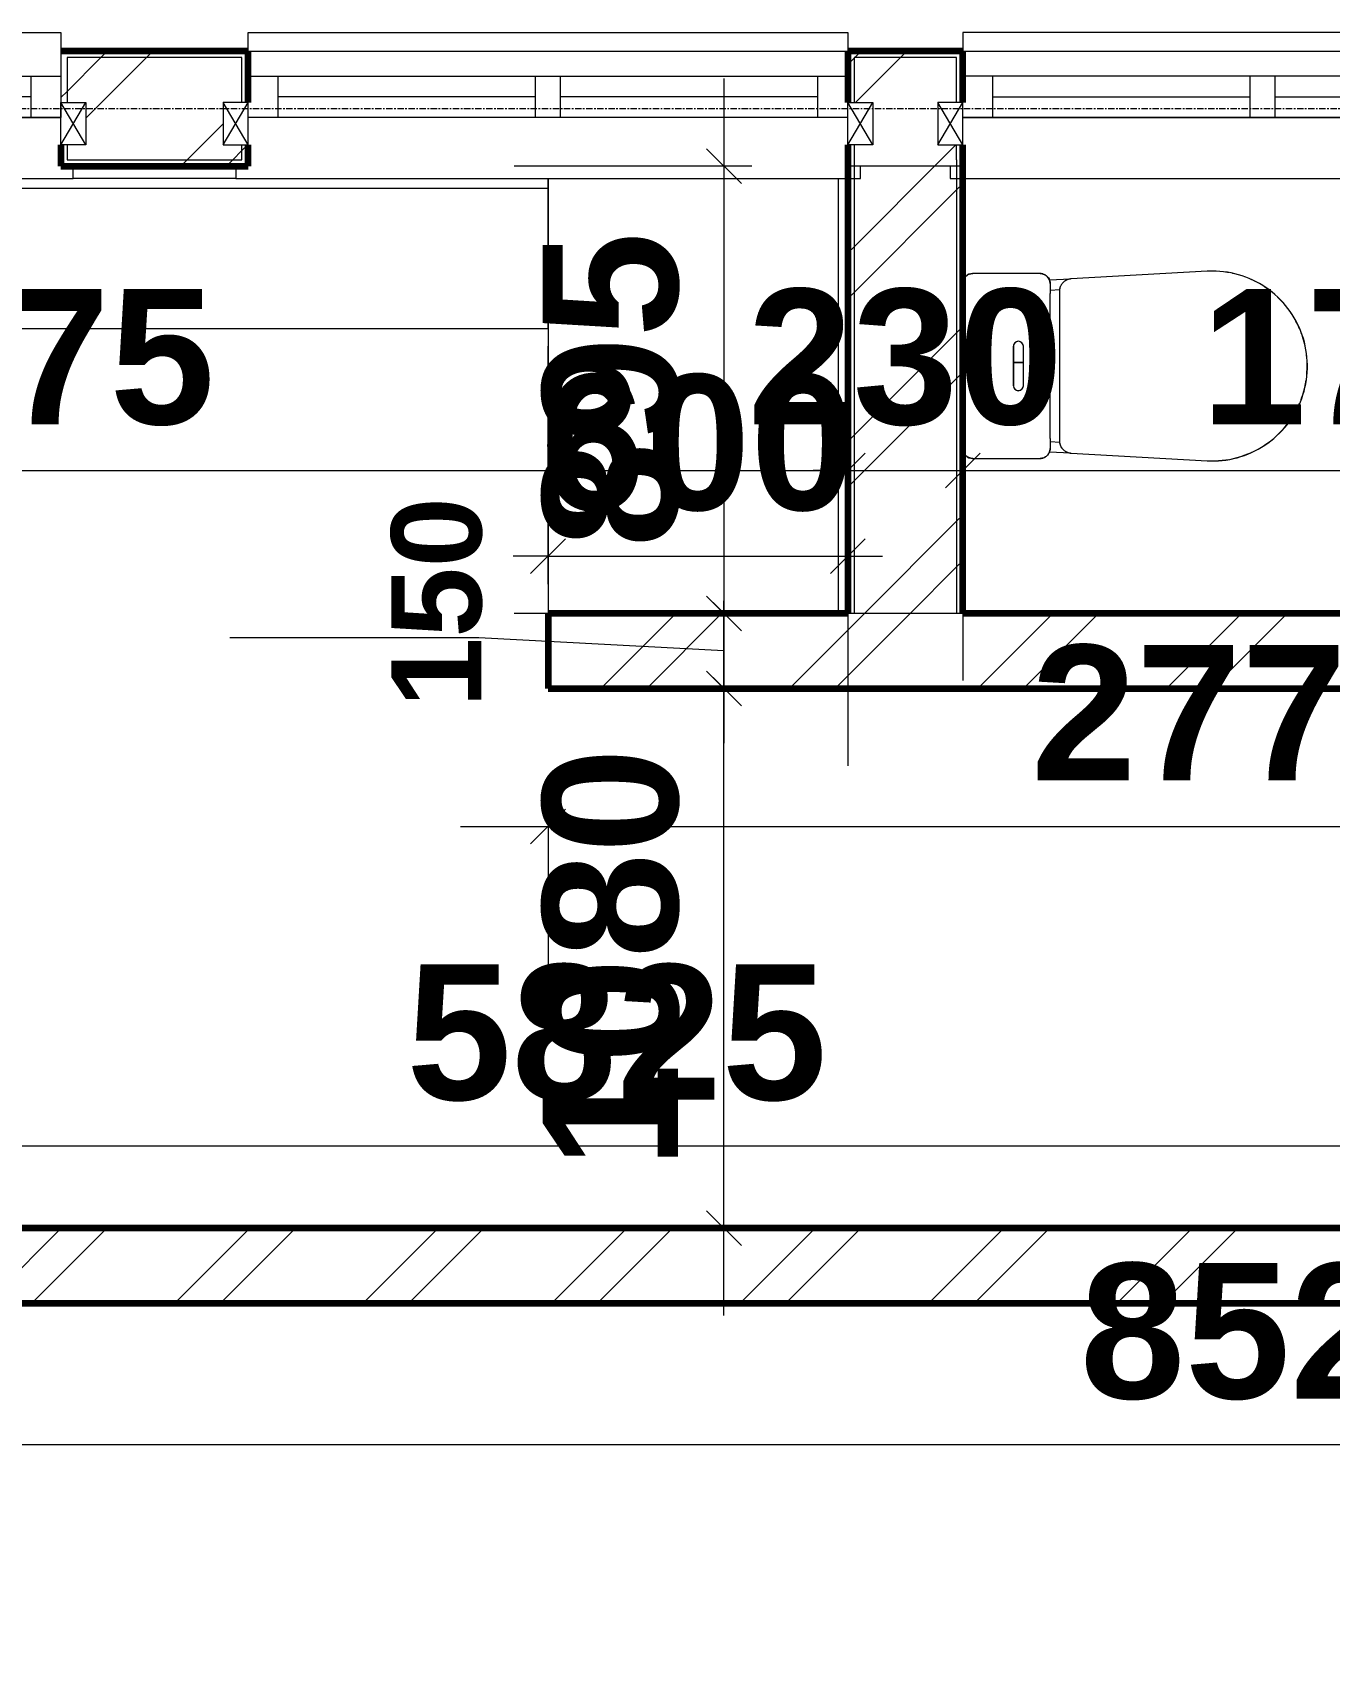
# Model space of a CAD drawing. Header units: inches. Extents: x 22 to 382261, y 22 to 371281.
# Drawn here: x 247610 to 250206, y 56541 to 59787 of the extents above; entities that cross this region are included whole.
import ezdxf

# ---------------------------------------------------------------- set-up
doc = ezdxf.new("R2010")
doc.units = ezdxf.units.IN
doc.header["$MEASUREMENT"] = 0
doc.linetypes.add('Grid Line 1_2_', pattern=[22.225, 12.7, -3.175, 3.175, -3.175])
for name, color, linetype, lineweight in [('A-ANNO-DIMS', 211, 'Continuous', 9), ('A-FLOR', 192, 'Continuous', 9), ('A-GLAZ', 151, 'Continuous', 9), ('A-GLAZ-SILL', 1, 'Continuous', 9), ('A-WALL', 113, 'Continuous', 9), ('A-WALL-PATT', 111, 'Continuous', 9), ('I-WALL', 2, 'Continuous', 9), ('P-SANR-FIXT', 6, 'Continuous', 9), ('Q-CASE', 31, 'Continuous', 9), ('S-GRID', 1, 'Continuous', 9)]:
    doc.layers.add(name, color=color, linetype=linetype, lineweight=lineweight)
doc.styles.add('Arial_B_1', font='arialbd.ttf', dxfattribs={"height": 180.555556})
doc.styles.add('Arial_B_2', font='arialbd.ttf', dxfattribs={"height": 270.833333})
doc.dimstyles.new('2_2', dxfattribs={"dimscale": 304.8, "dimtxt": 267.818092, "dimasz": 0.227865, "dimexe": 1.377953, "dimexo": 0.0625, "dimgap": 0.287073, "dimtad": 1, "dimdec": 0, "dimzin": 0, "dimdsep": 46, "dimtxsty": 'Arial_B_2', "dimblk1": 'OBLIQUE', "dimblk2": 'OBLIQUE', "dimsah": 1, "dimcen": 0.09, "dimdle": 0.574147, "dimazin": 0, "dimtfac": 1, "dimtdec": 4, "dimtix": 1, "dimtmove": 0, "dimatfit": 3, "dimfxl": 0.574147, "dimfxlon": 1, "dimtvp": 1, "dimtolj": 1, "dimtzin": 0, "dimlwd": 18, "dimlwe": 18, "dimarcsym": 2})
doc.dimstyles.new('2_2_1', dxfattribs={"dimscale": 304.8, "dimtxt": 168.342801, "dimasz": 0.143229, "dimexe": 0.866142, "dimexo": 0.0625, "dimgap": 0.180446, "dimtad": 1, "dimdec": 0, "dimzin": 0, "dimdsep": 46, "dimtxsty": 'Arial_B_1', "dimblk1": 'OBLIQUE', "dimblk2": 'OBLIQUE', "dimsah": 1, "dimcen": 0.09, "dimdle": 0.360892, "dimazin": 0, "dimtfac": 1, "dimtdec": 4, "dimtix": 1, "dimtmove": 1, "dimatfit": 3, "dimfxl": 0.360892, "dimfxlon": 1, "dimtvp": 1, "dimtolj": 1, "dimtzin": 0, "dimlwd": 18, "dimlwe": 18, "dimarcsym": 2})
pattern_1 = [(45, (242310.7, 47511.47), (-188.5854, 188.5854), []), (45, (242310.7, 47797.22), (-188.5854, 188.5854), [])]

# ---------------------------------------------------------------- blocks, each defined once
blk = doc.blocks.new('Windows_Sgl_Plain - 750 by 600-438113-01- TOILET BLOWUP')
at = {"layer": 'A-GLAZ'}
for p, q in [((-400, 131.5), (-400, 106.5)), ((400, 131.5), (-400, 131.5)), ((400, 106.5), (400, 131.5)), ((-375, 106.5), (-400, 106.5)), ((-400, 106.5), (-375, 106.5)), ((-375, 106.5), (-375, 64)), ((400, 106.5), (375, 106.5)), ((375, 64), (375, 106.5)), ((375, 106.5), (400, 106.5)), ((-425, 64), (-375, -21)), ((-375, 64), (-425, -21)), ((-425, -21), (-425, 64)), ((-425, 64), (-375, 64)), ((-375, 64), (-375, -21)), ((425, 64), (375, -21)), ((375, 64), (425, -21)), ((425, 64), (375, 64)), ((375, 64), (375, -21)), ((425, -21), (425, 64)), ((-375, 9.5), (375, 9.5)), ((-375, -161), (-375, 9.5)), ((375, 9.5), (-375, 9.5)), ((-315, -73.5), (-315, 9.5)), ((315, 9.5), (315, -73.5)), ((375, 9.5), (375, -161)), ((-375, -21), (-425, -21)), ((-375, -73.5), (-375, -25.5)), ((-315, -32), (315, -32)), ((375, -21), (425, -21)), ((375, -25.5), (375, -73.5)), ((375, -73.5), (-375, -73.5)), ((375, -161), (-375, -161))]:
    blk.add_line(p, q, dxfattribs=at)
at = {"layer": 'A-GLAZ-SILL'}
for p, q in [((-375, -161), (-375, -124.7)), ((375, -124.7), (375, -161)), ((375, -161), (-375, -161))]:
    blk.add_line(p, q, dxfattribs=at)
blk = doc.blocks.new('Dbl Plain - 1200 by 600-438114-01- TOILET BLOWUP')
at = {"layer": 'A-GLAZ'}
for p, q in [((-910, 131.5), (-910, 106.5)), ((-885, 131.5), (-910, 131.5)), ((340, 131.5), (-885, 131.5)), ((340, 106.5), (340, 131.5)), ((-910, 106.5), (-885, 106.5)), ((-885, 106.5), (-885, 64)), ((340, 106.5), (315, 106.5)), ((315, 64), (315, 106.5)), ((315, 106.5), (340, 106.5)), ((-935, 64), (-885, 64)), ((-935, -21), (-935, 64)), ((-885, 64), (-935, -21)), ((-935, 64), (-885, -21)), ((-885, 64), (-885, -21)), ((315, 64), (315, -21)), ((365, 64), (315, 64)), ((315, 64), (365, -21)), ((365, 64), (315, -21)), ((365, -21), (365, 64)), ((-885, 9.5), (315, 9.5)), ((-885, 9.5), (315, 9.5)), ((-825, 9.5), (-825, -73.5)), ((-310, 9.5), (-310, -73.5)), ((-260, 9.5), (-260, -73.5)), ((255, 9.5), (255, -73.5)), ((-885, -21), (-935, -21)), ((-885, -73.5), (-885, -21)), ((-825, -32), (-310, -32)), ((-260, -32), (255, -32)), ((315, -21), (315, -73.5)), ((315, -21), (365, -21)), ((315, -73.5), (-885, -73.5))]:
    blk.add_line(p, q, dxfattribs=at)
at = {"layer": 'A-GLAZ-SILL'}
for p, q in [((-885, -161), (-885, -124.7)), ((315, -124.7), (315, -161)), ((315, -161), (-885, -161))]:
    blk.add_line(p, q, dxfattribs=at)
blk = doc.blocks.new('Dbl Plain - 1200 by 600-438118-01- TOILET BLOWUP')
at = {"layer": 'A-GLAZ'}
for p, q in [((-885, 73.5), (-885, 21)), ((315, 73.5), (-885, 73.5)), ((-825, -9.5), (-825, 73.5)), ((-310, -9.5), (-310, 73.5)), ((-260, -9.5), (-260, 73.5)), ((255, -9.5), (255, 73.5)), ((315, 21), (315, 73.5)), ((-885, 21), (-935, 21)), ((-935, 21), (-935, -64)), ((-885, -64), (-935, 21)), ((-935, -64), (-885, 21)), ((-885, -64), (-885, 21)), ((-825, 32), (-310, 32)), ((-260, 32), (255, 32)), ((315, 21), (365, 21)), ((315, -64), (315, 21)), ((315, -64), (365, 21)), ((365, -64), (315, 21)), ((365, 21), (365, -64)), ((315, -9.5), (-885, -9.5)), ((-885, -9.5), (315, -9.5)), ((-935, -64), (-885, -64)), ((-885, -64), (-885, -106.5)), ((315, -106.5), (315, -64)), ((365, -64), (315, -64)), ((-885, -106.5), (-910, -106.5)), ((-910, -106.5), (-910, -131.5)), ((315, -106.5), (340, -106.5)), ((340, -106.5), (315, -106.5)), ((340, -131.5), (340, -106.5)), ((-910, -131.5), (-885, -131.5)), ((-885, -131.5), (340, -131.5))]:
    blk.add_line(p, q, dxfattribs=at)
at = {"layer": 'A-GLAZ-SILL'}
for p, q in [((315, 161), (-885, 161)), ((-885, 161), (-885, 124.7)), ((315, 124.7), (315, 161))]:
    blk.add_line(p, q, dxfattribs=at)
blk = doc.blocks.new('Water_Closet_Toilet_19179_0001 - 540 x 360mm-368831-01- TOILET BLOWUP')
at = {"layer": 'P-SANR-FIXT'}
for p, q in [((-185, 134.9), (-185, 0.1)), ((-167.4, 154.8), (-168.2, 154.7)), ((-166.6, 154.9), (-167.4, 154.8)), ((0, 154.9), (-145, 154.9)), ((145, 154.9), (0, 154.9)), ((185, 134.9), (185, 135.7)), ((185, 0.1), (185, 134.9)), ((-39.7, 53.6), (39.7, 53.6)), ((6.9, 53.6), (-39.7, 53.6)), ((-39.7, 33.6), (39.7, 33.6)), ((-39.7, 33.6), (6.9, 33.6)), ((6.9, 33.6), (6.9, 53.6)), ((39.7, 53.6), (6.9, 53.6)), ((6.9, 53.6), (6.9, 33.6)), ((6.9, 33.6), (6.9, 53.6)), ((6.9, 33.6), (39.7, 33.6)), ((-185, 0.1), (-185, -0.7)), ((-171.5, -18.7), (-173.9, -60.8)), ((-152.9, -39), (-151.8, -19.9)), ((-145, -19.9), (145, -19.9)), ((151.8, -19.9), (152.9, -39)), ((173.9, -60.8), (171.5, -18.7)), ((-174.3, -62), (-189.7, -333.9)), ((149.3, -38.4), (-149.3, -38.4)), ((189.7, -333.9), (174.3, -62))]:
    blk.add_line(p, q, dxfattribs=at)
at = {"layer": 'P-SANR-FIXT', "flags": 128}
for points in [[(-185, 135.9), (-185, 135.1), (-185, 134.9)], [(-171.3, 153.9), (-172.1, 153.7), (-172.8, 153.4)], [(-165, 154.9), (-158.7, 154.9), (-151.9, 154.9), (-145, 154.9)], [(145, 154.9), (151.9, 154.9), (158.7, 154.9), (165, 154.9)], [(185, -0.9), (185, -0.1), (185, 0.1)], [(-145, -19.9), (-151.9, -19.9), (-158.7, -19.9), (-165, -19.9)], [(165, -19.9), (158.7, -19.9), (151.9, -19.9), (145, -19.9)], [(166.6, -19.9), (167.4, -19.8), (168.2, -19.7)], [(171.3, -18.9), (172.1, -18.6), (172.8, -18.3)], [(-149.3, -38.4), (-150.3, -38.4), (-151.3, -38.5), (-152.3, -38.6), (-153.3, -38.7), (-154.3, -38.9), (-155.2, -39.1), (-156.2, -39.4), (-157.2, -39.7), (-158.1, -40), (-159, -40.4), (-159.9, -40.8), (-160.8, -41.2), (-161.7, -41.7), (-162.6, -42.2), (-163.4, -42.8), (-164.2, -43.4), (-165, -44), (-165.8, -44.6), (-166.5, -45.3), (-167.2, -46), (-167.9, -46.7), (-168.6, -47.5), (-169.2, -48.3), (-169.8, -49.1), (-170.3, -49.9), (-170.9, -50.8), (-171.3, -51.6), (-171.8, -52.5), (-172.2, -53.4), (-172.6, -54.4), (-172.9, -55.3), (-173.2, -56.3), (-173.5, -57.2), (-173.7, -58.2), (-173.9, -59.2), (-174.1, -60.2), (-174.2, -61.2), (-174.3, -62)], [(-170.9, -50.8), (-171.3, -51.6), (-171.8, -52.5), (-172.2, -53.4), (-172.6, -54.4), (-172.9, -55.3), (-173.2, -56.3), (-173.5, -57.2), (-173.7, -58.2), (-173.9, -59.2), (-174.1, -60.2), (-174.2, -61.2), (-174.3, -62)], [(-167.2, -46), (-167.9, -46.7), (-168.6, -47.5), (-169.2, -48.3), (-169.8, -49.1)], [(-162.6, -42.2), (-163.4, -42.8), (-164.2, -43.4), (-165, -44)], [(-149.3, -38.4), (-150.3, -38.4), (-151.3, -38.5), (-152.3, -38.6), (-153.3, -38.7), (-154.3, -38.9), (-155.2, -39.1), (-156.2, -39.4), (-157.2, -39.7), (-158.1, -40), (-159, -40.4), (-159.9, -40.8), (-160.8, -41.2), (-161.7, -41.7)], [(174.3, -62), (174.2, -61), (174.1, -60), (173.9, -59), (173.7, -58), (173.5, -57.1), (173.2, -56.1), (172.9, -55.2), (172.5, -54.2), (172.2, -53.3), (171.7, -52.4), (171.3, -51.5), (170.8, -50.6), (170.3, -49.8), (169.7, -49), (169.1, -48.2), (168.5, -47.4), (167.8, -46.6), (167.1, -45.9), (166.4, -45.2), (165.7, -44.5), (164.9, -43.9), (164.1, -43.3), (163.3, -42.7), (162.4, -42.2), (161.6, -41.7), (160.7, -41.2), (159.8, -40.7), (158.9, -40.3), (158, -40), (157, -39.6), (156.1, -39.4), (155.1, -39.1), (154.1, -38.9), (153.1, -38.7), (152.1, -38.6), (151.1, -38.5), (150.1, -38.4), (149.3, -38.4)], [(160.7, -41.2), (159.8, -40.7), (158.9, -40.3), (158, -40), (157, -39.6), (156.1, -39.4), (155.1, -39.1), (154.1, -38.9), (153.1, -38.7), (152.1, -38.6), (151.1, -38.5), (150.1, -38.4), (149.3, -38.4)], [(165.7, -44.5), (164.9, -43.9), (164.1, -43.3), (163.3, -42.7), (162.4, -42.2)], [(169.7, -49), (169.1, -48.2), (168.5, -47.4), (167.8, -46.6)], [(174.3, -62), (174.2, -61), (174.1, -60), (173.9, -59), (173.7, -58), (173.5, -57.1), (173.2, -56.1), (172.9, -55.2), (172.5, -54.2), (172.2, -53.3), (171.7, -52.4), (171.3, -51.5)], [(-189.7, -333.9), (-190, -341.5), (-189.9, -349.1), (-189.6, -356.7), (-189, -364.3), (-188.1, -371.8), (-186.8, -379.3), (-185.3, -386.7), (-183.5, -394.1), (-181.3, -401.4), (-178.9, -408.6), (-176.2, -415.7), (-173.2, -422.7), (-170, -429.6), (-166.4, -436.3), (-162.6, -442.9), (-158.6, -449.3), (-154.3, -455.6), (-149.7, -461.7), (-144.9, -467.5), (-139.9, -473.2), (-134.6, -478.7), (-129.2, -484), (-123.5, -489.1), (-117.6, -493.9), (-111.6, -498.5), (-105.3, -502.8), (-98.9, -506.9), (-92.3, -510.7), (-85.6, -514.3), (-78.8, -517.6), (-71.8, -520.6), (-64.7, -523.3), (-57.5, -525.8), (-50.2, -527.9), (-42.9, -529.8), (-35.4, -531.3), (-27.9, -532.6), (-20.4, -533.6), (-12.8, -534.2), (-5.2, -534.6), (2.4, -534.7), (10, -534.4), (17.5, -533.9), (25.1, -533), (32.6, -531.9), (40.1, -530.4), (47.5, -528.6), (54.8, -526.6), (62, -524.3), (69.1, -521.6), (76.2, -518.7), (83.1, -515.5), (89.8, -512.1), (96.5, -508.4), (102.9, -504.4), (109.2, -500.1), (115.4, -495.6), (121.3, -490.9), (127.1, -485.9), (132.6, -480.7), (137.9, -475.3), (143.1, -469.7), (147.9, -463.9), (152.6, -457.9), (157, -451.7), (161.1, -445.3), (165, -438.8), (168.7, -432.1), (172, -425.3), (175.1, -418.4), (177.9, -411.3), (180.5, -404.1), (182.7, -396.9), (184.6, -389.5), (186.3, -382.1), (187.6, -374.6), (188.7, -367.1), (189.4, -359.5), (189.9, -351.9), (190, -344.3), (189.8, -336.8), (189.7, -333.9)], [(-189.7, -333.9), (-190, -341.5), (-189.9, -349.1), (-189.6, -356.7), (-189, -364.3), (-188.1, -371.8), (-186.8, -379.3), (-185.3, -386.7), (-183.5, -394.1), (-181.3, -401.4), (-178.9, -408.6), (-176.2, -415.7), (-173.2, -422.7), (-170, -429.6), (-166.4, -436.3), (-162.6, -442.9), (-158.6, -449.3), (-154.3, -455.6), (-149.7, -461.7), (-144.9, -467.5), (-139.9, -473.2), (-134.6, -478.7), (-129.2, -484), (-123.5, -489.1), (-117.6, -493.9), (-111.6, -498.5), (-105.3, -502.8), (-98.9, -506.9), (-92.3, -510.7), (-85.6, -514.3), (-78.8, -517.6), (-71.8, -520.6), (-64.7, -523.3), (-57.5, -525.8), (-50.2, -527.9), (-42.9, -529.8), (-35.4, -531.3), (-27.9, -532.6), (-20.4, -533.6), (-12.8, -534.2), (-5.2, -534.6), (2.4, -534.7), (10, -534.4), (17.5, -533.9), (25.1, -533), (32.6, -531.9), (40.1, -530.4), (47.5, -528.6), (54.8, -526.6), (62, -524.3), (69.1, -521.6), (76.2, -518.7), (83.1, -515.5), (89.8, -512.1), (96.5, -508.4), (102.9, -504.4), (109.2, -500.1), (115.4, -495.6), (121.3, -490.9), (127.1, -485.9), (132.6, -480.7), (137.9, -475.3), (143.1, -469.7), (147.9, -463.9), (152.6, -457.9), (157, -451.7), (161.1, -445.3), (165, -438.8), (168.7, -432.1), (172, -425.3), (175.1, -418.4), (177.9, -411.3), (180.5, -404.1), (182.7, -396.9), (184.6, -389.5), (186.3, -382.1), (187.6, -374.6), (188.7, -367.1), (189.4, -359.5), (189.9, -351.9), (190, -344.3), (189.8, -336.8), (189.7, -333.9)], [(-189.5, -336.8), (-189.7, -341.5), (-189.6, -349.1), (-189.3, -356.7), (-188.7, -364.2), (-187.7, -371.8), (-186.8, -377.7)], [(186.8, -377.7), (187.3, -374.6), (188.4, -367.1), (189.1, -359.5), (189.6, -351.9), (189.7, -344.3), (189.5, -336.8)], [(-185.4, -384.5), (-185, -386.7), (-183.2, -394), (-181, -401.3), (-178.6, -408.5), (-175.9, -415.6), (-173, -422.6), (-172.4, -423.7)], [(172.5, -423.6), (174.8, -418.2), (177.6, -411.2), (180.2, -404), (182.4, -396.8), (184.3, -389.4), (185.4, -384.5)], [(-169.5, -429.8), (-166.2, -436.2), (-162.4, -442.7), (-158.3, -449.1), (-154, -455.4), (-149.5, -461.5), (-148.4, -462.7)], [(148.4, -462.8), (152.3, -457.7), (156.7, -451.5), (160.9, -445.2), (164.8, -438.6), (168.4, -432), (169.3, -430.1)], [(-139.7, -473), (-134.4, -478.5), (-129, -483.8), (-123.3, -488.8), (-117.4, -493.6), (-115.2, -495.3)], [(115.2, -495.4), (121.1, -490.7), (126.9, -485.7), (132.4, -480.5), (137.7, -475.1)], [(-107.7, -500.8), (-105.1, -502.6), (-98.7, -506.6), (-92.2, -510.5), (-85.5, -514), (-78.6, -517.3), (-74.6, -519)], [(74.4, -519.1), (76, -518.5), (82.9, -515.3), (89.7, -511.8), (96.3, -508.1), (102.8, -504.1), (107.9, -500.7)], [(-66.9, -522.1), (-64.6, -523), (-57.4, -525.5), (-50.1, -527.6), (-42.8, -529.5), (-35.4, -531), (-28.4, -532.2)], [(-19.9, -533.3), (-12.8, -533.9), (-5.2, -534.3), (2.4, -534.3), (10, -534.1), (17.5, -533.6), (20.8, -533.2)], [(28.7, -532.1), (32.6, -531.5), (40, -530.1), (47.4, -528.3), (54.7, -526.3), (61.9, -524), (65.9, -522.5)]]:
    blk.add_lwpolyline(points, dxfattribs=at)
at = {"layer": 'P-SANR-FIXT'}
for centre, radius, start, end in [((-165, 134.9), 20, 135, 180), ((-165, 134.9), 20, 120, 135), ((-165, 134.9), 20, 95.8886, 115), ((-165, 134.9), 20, 90, 95), ((165, 134.9), 20, 85, 90), ((165, 134.9), 20, 45, 84.1114), ((165, 134.9), 20, 0, 45), ((-39.4, 43.6), 10, 91.7704, 268.2296), ((-39.4, 43.6), 10, 91.7704, 268.2296), ((-39.4, 43.6), 10, 165.2951, 253.5246), ((-39.4, 43.6), 10, 106.4754, 135.8852), ((39.4, 43.6), 10, 271.7704, 88.2296), ((39.4, 43.6), 10, 271.7704, 88.2296), ((39.4, 43.6), 10, 29.4099, 88.2296), ((39.4, 43.6), 10, 286.4754, 315.8852), ((39.4, 43.6), 10, 345.2951, 14.7049), ((-165, 0.1), 20, 180, 200), ((165, 0.1), 20, 340, 360), ((-165, 0.1), 20, 205, 225), ((-165, 0.1), 20, 225, 240), ((-165, 0.1), 20, 245, 270), ((165, 0.1), 20, 270, 315), ((165, 0.1), 20, 315, 335), ((-149.3, -63.4), 25, 162.2918, 176.589), ((-149.3, -63.4), 25, 118.9167, 133.3751), ((-149.3, -63.4), 25, 90, 104.4584), ((149.3, -63.4), 25, 75.5416, 90), ((149.3, -63.4), 25, 32.1666, 46.6249), ((149.3, -63.4), 25, 3.2499, 17.7082), ((0, -344.7), 190, 268.3608, 270)]:
    blk.add_arc(centre, radius, start, end, dxfattribs=at)
for points, knots in [([(-185, 134.9), (-185, 136.3), (-184.7, 139.1), (-183.4, 143.1), (-181.2, 146.9), (-178.2, 150.2), (-174.4, 152.8), (-170.2, 154.4), (-167.3, 154.8), (-166, 154.9)], [0, 0, 0, 0, 0.1428571, 0.2857143, 0.4285714, 0.5714286, 0.7142857, 0.8571429, 0.9719276, 0.9719276, 0.9719276, 0.9719276]), ([(166.1, 154.9), (168.6, 154.7), (172.4, 153.8), (176.8, 151.2), (179.7, 148.6), (182.1, 145.5), (184.3, 141), (185, 137.3), (185, 134.9)], [0.031614, 0.031614, 0.031614, 0.031614, 0.25, 0.375, 0.5, 0.625, 0.75, 1, 1, 1, 1]), ([(-165, -19.9), (-167.9, -19.9), (-172.1, -18.9), (-176.8, -16.2), (-179.7, -13.6), (-182.1, -10.5), (-184.3, -6), (-185, -2.3), (-185, 0.1)], [0, 0, 0, 0, 0.25, 0.375, 0.5, 0.625, 0.75, 1, 1, 1, 1])]:
    blk.add_open_spline(points, degree=3, knots=knots, dxfattribs=at)
for points in [[(-166, 154.9), (-165.6, 154.9), (-165.3, 154.9), (-165, 154.9)], [(165, 154.9), (165.4, 154.9), (165.7, 154.9), (166.1, 154.9)], [(185, 0.1), (185, -1.3), (184.7, -4.1), (183.4, -8.1), (181.2, -11.9), (178.2, -15.2), (174.4, -17.8), (169.9, -19.5), (166.7, -19.9), (165, -19.9)]]:
    blk.add_open_spline(points, degree=3, dxfattribs=at)
blk = doc.blocks.new('Vanity Counter Top - 600mm Depth-775139-01- TOILET BLOWUP')
at = {"layer": 'Q-CASE'}
for p, q in [((-330.5, 0), (-1200.5, 0)), ((-330.5, -600), (-330.5, 0)), ((-1200.5, -19.1), (-330.5, -19.1)), ((-1200.5, -600), (-330.5, -600))]:
    blk.add_line(p, q, dxfattribs=at)
blk = doc.blocks.new('Vanity Counter Top - 250-V13-01- TOILET BLOWUP')
at = {"layer": 'Q-CASE'}
for p, q in [((-1200.5, 0), (-1200.5, -300)), ((-705.5, 0), (-1030.5, 0)), ((-80.5, -300), (-80.5, 0)), ((-1200.5, -19.1), (-80.5, -19.1)), ((-1200.5, -300), (-80.5, -300))]:
    blk.add_line(p, q, dxfattribs=at)
blk = doc.blocks.new('_Oblique')
at = {"color": 0, "linetype": 'ByBlock', "lineweight": -2}
blk.add_line((-0.5, -0.5), (0.5, 0.5), dxfattribs=at)
blk = doc.blocks.new('*D5304')
at = {"layer": 'A-ANNO-DIMS', "color": 0, "lineweight": 18, "transparency": 16777216}
for p, q in [((245866.9, 58966.6), (245866.9, 58490.7)), ((249241.9, 58966.6), (249241.9, 58490.7)), ((245691.9, 58910.7), (249416.9, 58910.7))]:
    blk.add_line(p, q, dxfattribs=at)
at = {"layer": 'Defpoints', "color": 0, "transparency": 16777216}
for p in [(245866.9, 58985.7), (249241.9, 58985.7), (249241.9, 58910.7)]:
    blk.add_point(p, dxfattribs=at)
at = {"layer": 'A-ANNO-DIMS', "color": 0, "lineweight": 18, "transparency": 16777216, "xscale": 69.45312499999999, "yscale": 69.45312499999999, "zscale": 69.45312499999999, "rotation": 180}
blk.add_blockref('_Oblique', (245866.9, 58910.7), dxfattribs=at)
at = {"layer": 'A-ANNO-DIMS', "color": 0, "lineweight": 18, "transparency": 16777216, "xscale": 69.45312499999999, "yscale": 69.45312499999999, "zscale": 69.45312499999999}
blk.add_blockref('_Oblique', (249241.9, 58910.7), dxfattribs=at)
at = {"layer": 'A-ANNO-DIMS', "color": 0, "lineweight": 18, "transparency": 16777216, "insert": (247554.4, 59136.4), "char_height": 270.83, "width": 419.764, "attachment_point": 5, "style": 'Arial_B_2'}
blk.add_mtext('\\A1;3375', dxfattribs=at)
blk = doc.blocks.new('*D5305')
at = {"layer": 'A-ANNO-DIMS', "color": 0, "lineweight": 18, "transparency": 16777216}
for p, q in [((249241.9, 58966.6), (249241.9, 58490.7)), ((249471.9, 58966.6), (249471.9, 58490.7)), ((249241.9, 58910.7), (249172.4, 58910.7)), ((249241.9, 58910.7), (249471.9, 58910.7)), ((249471.9, 58910.7), (249541.4, 58910.7))]:
    blk.add_line(p, q, dxfattribs=at)
at = {"layer": 'Defpoints', "color": 0, "transparency": 16777216}
for p in [(249241.9, 58985.7), (249471.9, 58985.7), (249471.9, 58910.7)]:
    blk.add_point(p, dxfattribs=at)
at = {"layer": 'A-ANNO-DIMS', "color": 0, "lineweight": 18, "transparency": 16777216, "xscale": 69.45312499999999, "yscale": 69.45312499999999, "zscale": 69.45312499999999}
blk.add_blockref('_Oblique', (249241.9, 58910.7), dxfattribs=at)
at = {"layer": 'A-ANNO-DIMS', "color": 0, "lineweight": 18, "transparency": 16777216, "xscale": 69.45312499999999, "yscale": 69.45312499999999, "zscale": 69.45312499999999, "rotation": 180}
blk.add_blockref('_Oblique', (249471.9, 58910.7), dxfattribs=at)
at = {"layer": 'A-ANNO-DIMS', "color": 0, "lineweight": 18, "transparency": 16777216, "insert": (249356.9, 59136.4), "char_height": 270.83, "width": 314.823, "attachment_point": 5, "style": 'Arial_B_2'}
blk.add_mtext('\\A1;230', dxfattribs=at)
blk = doc.blocks.new('*D5306')
at = {"layer": 'A-ANNO-DIMS', "color": 0, "lineweight": 18, "transparency": 16777216}
for p, q in [((249471.9, 58966.6), (249471.9, 58490.7)), ((251266.9, 58966.6), (251266.9, 58490.7)), ((249296.9, 58910.7), (251441.9, 58910.7))]:
    blk.add_line(p, q, dxfattribs=at)
at = {"layer": 'Defpoints', "color": 0, "transparency": 16777216}
for p in [(249471.9, 58985.7), (251266.9, 58985.7), (251266.9, 58910.7)]:
    blk.add_point(p, dxfattribs=at)
at = {"layer": 'A-ANNO-DIMS', "color": 0, "lineweight": 18, "transparency": 16777216, "xscale": 69.45312499999999, "yscale": 69.45312499999999, "zscale": 69.45312499999999, "rotation": 180}
blk.add_blockref('_Oblique', (249471.9, 58910.7), dxfattribs=at)
at = {"layer": 'A-ANNO-DIMS', "color": 0, "lineweight": 18, "transparency": 16777216, "xscale": 69.45312499999999, "yscale": 69.45312499999999, "zscale": 69.45312499999999}
blk.add_blockref('_Oblique', (251266.9, 58910.7), dxfattribs=at)
at = {"layer": 'A-ANNO-DIMS', "color": 0, "lineweight": 18, "transparency": 16777216, "insert": (250369.4, 59136.5), "char_height": 270.83, "width": 419.764, "attachment_point": 5, "style": 'Arial_B_2'}
blk.add_mtext('\\A1;1795', dxfattribs=at)
blk = doc.blocks.new('*D5318')
at = {"layer": 'A-ANNO-DIMS', "color": 0, "lineweight": 18, "transparency": 16777216}
for p, q in [((245866.9, 57615), (245866.9, 57139)), ((251691.9, 57615), (251691.9, 57139)), ((245691.9, 57559), (251866.9, 57559))]:
    blk.add_line(p, q, dxfattribs=at)
at = {"layer": 'Defpoints', "color": 0, "transparency": 16777216}
for p in [(245866.9, 57634), (251691.9, 57634), (251691.9, 57559)]:
    blk.add_point(p, dxfattribs=at)
at = {"layer": 'A-ANNO-DIMS', "color": 0, "lineweight": 18, "transparency": 16777216, "xscale": 69.45312499999999, "yscale": 69.45312499999999, "zscale": 69.45312499999999, "rotation": 180}
blk.add_blockref('_Oblique', (245866.9, 57559), dxfattribs=at)
at = {"layer": 'A-ANNO-DIMS', "color": 0, "lineweight": 18, "transparency": 16777216, "xscale": 69.45312499999999, "yscale": 69.45312499999999, "zscale": 69.45312499999999}
blk.add_blockref('_Oblique', (251691.9, 57559), dxfattribs=at)
at = {"layer": 'A-ANNO-DIMS', "color": 0, "lineweight": 18, "transparency": 16777216, "insert": (248779.4, 57784.9), "char_height": 270.83, "width": 419.764, "attachment_point": 5, "style": 'Arial_B_2'}
blk.add_mtext('\\A1;5825', dxfattribs=at)
blk = doc.blocks.new('*D5343')
at = {"layer": 'A-ANNO-DIMS', "color": 0, "lineweight": 18, "transparency": 16777216}
for p, q in [((248994, 59694.7), (248994, 58449.7)), ((249050, 59519.7), (248574, 59519.7)), ((249050, 58624.7), (248574, 58624.7))]:
    blk.add_line(p, q, dxfattribs=at)
at = {"layer": 'Defpoints', "color": 0, "transparency": 16777216}
for p in [(249069, 59519.7), (248994, 58624.7), (249069, 58624.7)]:
    blk.add_point(p, dxfattribs=at)
at = {"layer": 'A-ANNO-DIMS', "color": 0, "lineweight": 18, "transparency": 16777216, "xscale": 69.45312499999999, "yscale": 69.45312499999999, "zscale": 69.45312499999999}
for p, rotation in [((248994, 59519.7), 90), ((248994, 58624.7), 270)]:
    blk.add_blockref('_Oblique', p, dxfattribs=dict(at, rotation=rotation))
at = {"layer": 'A-ANNO-DIMS', "color": 0, "lineweight": 18, "transparency": 16777216, "insert": (248768.2, 59072.2), "char_height": 270.83, "width": 314.823, "attachment_point": 5, "rotation": 90, "style": 'Arial_B_2'}
blk.add_mtext('\\A1;895', dxfattribs=at)
blk = doc.blocks.new('*D5344')
at = {"layer": 'A-ANNO-DIMS', "color": 0, "lineweight": 18, "transparency": 16777216}
for p, q in [((248994, 58734.7), (248994, 58364.7)), ((249050, 58624.7), (248730, 58624.7)), ((248503.5, 58575.9), (248005, 58575.9)), ((248994, 58549.7), (248503.5, 58575.9)), ((249050, 58474.7), (248730, 58474.7))]:
    blk.add_line(p, q, dxfattribs=at)
at = {"layer": 'Defpoints', "color": 0, "transparency": 16777216}
for p in [(249069, 58624.7), (248994, 58474.7), (249069, 58474.7)]:
    blk.add_point(p, dxfattribs=at)
at = {"layer": 'A-ANNO-DIMS', "color": 0, "lineweight": 18, "transparency": 16777216, "xscale": 43.65624999999999, "yscale": 43.65624999999999, "zscale": 43.65624999999999}
for p, rotation in [((248994, 58624.7), 90), ((248994, 58474.7), 270)]:
    blk.add_blockref('_Oblique', p, dxfattribs=dict(at, rotation=rotation))
at = {"layer": 'A-ANNO-DIMS', "color": 0, "lineweight": 18, "transparency": 16777216, "insert": (248328.1, 58436.4), "char_height": 180.56, "width": 314.823, "attachment_point": 1, "rotation": 90, "line_spacing_factor": 0.941778, "style": 'Arial_B_1'}
blk.add_mtext('\\A1;150', dxfattribs=at)
blk = doc.blocks.new('*D5345')
at = {"layer": 'A-ANNO-DIMS', "color": 0, "lineweight": 18, "transparency": 16777216}
for p, q in [((248641.9, 58683.4), (248641.9, 59159.4)), ((249241.9, 58795.3), (249241.9, 58319.4)), ((248641.9, 58739.4), (248572.4, 58739.4)), ((248641.9, 58739.4), (249241.9, 58739.4)), ((249241.9, 58739.4), (249311.4, 58739.4))]:
    blk.add_line(p, q, dxfattribs=at)
at = {"layer": 'Defpoints', "color": 0, "transparency": 16777216}
for p in [(249241.9, 58814.4), (249241.9, 58739.4), (248641.9, 58664.4)]:
    blk.add_point(p, dxfattribs=at)
at = {"layer": 'A-ANNO-DIMS', "color": 0, "lineweight": 18, "transparency": 16777216, "xscale": 69.45312499999999, "yscale": 69.45312499999999, "zscale": 69.45312499999999}
blk.add_blockref('_Oblique', (248641.9, 58739.4), dxfattribs=at)
at = {"layer": 'A-ANNO-DIMS', "color": 0, "lineweight": 18, "transparency": 16777216, "xscale": 69.45312499999999, "yscale": 69.45312499999999, "zscale": 69.45312499999999, "rotation": 180}
blk.add_blockref('_Oblique', (249241.9, 58739.4), dxfattribs=at)
at = {"layer": 'A-ANNO-DIMS', "color": 0, "lineweight": 18, "transparency": 16777216, "insert": (248941.9, 58965.2), "char_height": 270.83, "width": 314.823, "attachment_point": 5, "style": 'Arial_B_2'}
blk.add_mtext('\\A1;600', dxfattribs=at)
blk = doc.blocks.new('*D5346')
at = {"layer": 'A-ANNO-DIMS', "color": 0, "lineweight": 18, "transparency": 16777216}
for p, q in [((248994, 57219.7), (248994, 58649.7)), ((248938.1, 58474.7), (249414, 58474.7)), ((248938.1, 57394.7), (249414, 57394.7))]:
    blk.add_line(p, q, dxfattribs=at)
at = {"layer": 'Defpoints', "color": 0, "transparency": 16777216}
for p in [(248919, 58474.7), (248994, 58474.7), (248919, 57394.7)]:
    blk.add_point(p, dxfattribs=at)
at = {"layer": 'A-ANNO-DIMS', "color": 0, "lineweight": 18, "transparency": 16777216, "xscale": 69.45312499999999, "yscale": 69.45312499999999, "zscale": 69.45312499999999}
for p, rotation in [((248994, 58474.7), 90), ((248994, 57394.7), 270)]:
    blk.add_blockref('_Oblique', p, dxfattribs=dict(at, rotation=rotation))
at = {"layer": 'A-ANNO-DIMS', "color": 0, "lineweight": 18, "transparency": 16777216, "insert": (248768.2, 57934.7), "char_height": 270.83, "width": 419.764, "attachment_point": 5, "rotation": 90, "style": 'Arial_B_2'}
blk.add_mtext('\\A1;1080', dxfattribs=at)
blk = doc.blocks.new('*D5347')
at = {"layer": 'A-ANNO-DIMS', "color": 0, "lineweight": 18, "transparency": 16777216}
for p, q in [((248641.9, 58254.1), (248641.9, 57778.2)), ((251416.9, 58254.1), (251416.9, 57778.2)), ((248466.9, 58198.2), (251591.9, 58198.2))]:
    blk.add_line(p, q, dxfattribs=at)
at = {"layer": 'Defpoints', "color": 0, "transparency": 16777216}
for p in [(248641.9, 58273.2), (251416.9, 58273.2), (251416.9, 58198.2)]:
    blk.add_point(p, dxfattribs=at)
at = {"layer": 'A-ANNO-DIMS', "color": 0, "lineweight": 18, "transparency": 16777216, "xscale": 69.45312499999999, "yscale": 69.45312499999999, "zscale": 69.45312499999999, "rotation": 180}
blk.add_blockref('_Oblique', (248641.9, 58198.2), dxfattribs=at)
at = {"layer": 'A-ANNO-DIMS', "color": 0, "lineweight": 18, "transparency": 16777216, "xscale": 69.45312499999999, "yscale": 69.45312499999999, "zscale": 69.45312499999999}
blk.add_blockref('_Oblique', (251416.9, 58198.2), dxfattribs=at)
at = {"layer": 'A-ANNO-DIMS', "color": 0, "lineweight": 18, "transparency": 16777216, "insert": (250029.4, 58424), "char_height": 270.83, "width": 419.764, "attachment_point": 5, "style": 'Arial_B_2'}
blk.add_mtext('\\A1;2775', dxfattribs=at)
blk = doc.blocks.new('*D5395')
at = {"layer": 'A-ANNO-DIMS', "color": 0, "lineweight": 18, "transparency": 16777216}
for p, q in [((245866.9, 57017.3), (245866.9, 56541.4)), ((254387.3, 57017.3), (254387.3, 56541.4)), ((245691.9, 56961.4), (254562.3, 56961.4))]:
    blk.add_line(p, q, dxfattribs=at)
at = {"layer": 'Defpoints', "color": 0, "transparency": 16777216}
for p in [(245866.9, 57036.4), (254387.3, 57036.4), (254387.3, 56961.4)]:
    blk.add_point(p, dxfattribs=at)
at = {"layer": 'A-ANNO-DIMS', "color": 0, "lineweight": 18, "transparency": 16777216, "xscale": 69.45312499999999, "yscale": 69.45312499999999, "zscale": 69.45312499999999, "rotation": 180}
blk.add_blockref('_Oblique', (245866.9, 56961.4), dxfattribs=at)
at = {"layer": 'A-ANNO-DIMS', "color": 0, "lineweight": 18, "transparency": 16777216, "xscale": 69.45312499999999, "yscale": 69.45312499999999, "zscale": 69.45312499999999}
blk.add_blockref('_Oblique', (254387.3, 56961.4), dxfattribs=at)
at = {"layer": 'A-ANNO-DIMS', "color": 0, "lineweight": 18, "transparency": 16777216, "insert": (250127.1, 57187.2), "char_height": 270.83, "width": 419.764, "attachment_point": 5, "style": 'Arial_B_2'}
blk.add_mtext('\\A1;8520', dxfattribs=at)

msp = doc.modelspace()

# ---------------------------------------------------------------- hatches: boundary and pattern name
at = {"layer": 'A-WALL'}
h = msp.add_hatch(dxfattribs=at)
h.set_pattern_fill('FP_1', color=256, style=0, pattern_type=2)
h.set_pattern_definition(pattern_1)
h.paths.add_polyline_path([(248641.9, 58474.7), (251416.9, 58474.7), (251416.9, 58624.7), (248641.9, 58624.7), (248641.9, 58484.3)])
h = msp.add_hatch(dxfattribs=at)
h.set_pattern_fill('FP_1', color=256, style=0, pattern_type=2)
h.set_pattern_definition(pattern_1)
h.paths.add_polyline_path([(245866.9, 57244.7), (251691.9, 57244.7), (251691.9, 57394.7), (245866.9, 57394.7)])
h.paths.add_polyline_path([(254399.8, 57244.7), (254399.8, 57394.7), (252591.9, 57394.7), (252591.9, 57244.7), (253845.2, 57244.7)])
at = {"layer": 'A-WALL-PATT', "lineweight": 18}
h = msp.add_hatch(dxfattribs=at)
h.set_pattern_fill('FP_1', color=256, style=0, pattern_type=2)
h.set_pattern_definition(pattern_1)
h.paths.add_polyline_path([(250671.9, 59647.2), (250684.4, 59647.2), (250684.4, 59737.2), (251569.4, 59737.2), (251569.4, 59647.2), (251581.9, 59647.2), (251581.9, 59749.7), (250671.9, 59749.7)])
h.paths.add_polyline_path([(242734.4, 59647.2), (242734.4, 59737.2), (243764.4, 59737.2), (243764.4, 59647.2), (243776.9, 59647.2), (243776.9, 59749.7), (242721.9, 59749.7), (242721.9, 59647.2)])
h.paths.add_polyline_path([(239571.9, 59647.2), (239584.4, 59647.2), (239584.4, 59737.2), (239859.4, 59737.2), (239859.4, 59647.2), (239871.9, 59647.2), (239871.9, 59749.7), (239571.9, 59749.7)])
h.paths.add_polyline_path([(252794.4, 59647.2), (252794.4, 59737.2), (253424.4, 59737.2), (253424.4, 59647.2), (253436.9, 59647.2), (253436.9, 59749.7), (252781.9, 59749.7), (252781.9, 59647.2)])
h.paths.add_polyline_path([(240621.9, 59647.2), (240634.4, 59647.2), (240634.4, 59737.2), (240909.4, 59737.2), (240909.4, 59647.2), (240921.9, 59647.2), (240921.9, 59749.7), (240621.9, 59749.7), (240621.9, 59658.1)])
h.paths.add_polyline_path([(238821.9, 59647.2), (238821.9, 59749.7), (238516.9, 59749.7), (238516.9, 59737.2), (238809.4, 59737.2), (238809.4, 59647.2)])
h.paths.add_polyline_path([(241671.9, 59647.2), (241684.4, 59647.2), (241684.4, 59737.2), (241959.4, 59737.2), (241959.4, 59647.2), (241971.9, 59647.2), (241971.9, 59749.7), (241671.9, 59749.7)])
h.paths.add_polyline_path([(244526.9, 59647.2), (244539.4, 59647.2), (244539.4, 59737.2), (244804.4, 59737.2), (244804.4, 59647.2), (244816.9, 59647.2), (244816.9, 59749.7), (244526.9, 59749.7)])
h.paths.add_polyline_path([(245566.9, 59647.2), (245579.4, 59647.2), (245579.4, 59737.2), (245854.4, 59737.2), (245854.4, 59647.2), (245866.9, 59647.2), (245866.9, 59749.7), (245566.9, 59749.7), (245566.9, 59658.1)])
h.paths.add_polyline_path([(246616.9, 59647.2), (246629.4, 59647.2), (246629.4, 59737.2), (246904.4, 59737.2), (246904.4, 59647.2), (246916.9, 59647.2), (246916.9, 59749.7), (246616.9, 59749.7)])
h.paths.add_polyline_path([(248041.9, 59647.2), (248041.9, 59749.7), (247666.9, 59749.7), (247666.9, 59647.2), (247679.4, 59647.2), (247679.4, 59737.2), (248029.4, 59737.2), (248029.4, 59647.2)])
h.paths.add_polyline_path([(249241.9, 59647.2), (249254.4, 59647.2), (249254.4, 59737.2), (249459.4, 59737.2), (249459.4, 59647.2), (249471.9, 59647.2), (249471.9, 59749.7), (249241.9, 59749.7)])
h = msp.add_hatch(dxfattribs=at)
h.set_pattern_fill('FP_1', color=256, style=0, pattern_type=2)
h.set_pattern_definition(pattern_1)
h.paths.add_polyline_path([(244804.4, 59532.2), (244804.4, 59562.2), (244766.9, 59562.2), (244766.9, 59647.2), (244804.4, 59647.2), (244804.4, 59737.2), (244539.4, 59737.2), (244539.4, 59647.2), (244576.9, 59647.2), (244576.9, 59562.2), (244539.4, 59562.2), (244539.4, 59532.2), (244766.9, 59532.2)])
h.paths.add_polyline_path([(238667.1, 59532.2), (238809.4, 59532.2), (238809.4, 59562.2), (238771.9, 59562.2), (238771.9, 59647.2), (238809.4, 59647.2), (238809.4, 59737.2), (238529.4, 59737.2), (238529.4, 59532.2)])
h.paths.add_polyline_path([(253424.4, 59532.2), (253424.4, 59562.2), (253386.9, 59562.2), (253386.9, 59647.2), (253424.4, 59647.2), (253424.4, 59737.2), (252794.4, 59737.2), (252794.4, 59647.2), (252831.9, 59647.2), (252831.9, 59562.2), (252794.4, 59562.2), (252794.4, 59532.2), (253386.9, 59532.2)])
h.paths.add_polyline_path([(239584.4, 59532.2), (239859.4, 59532.2), (239859.4, 59562.2), (239821.9, 59562.2), (239821.9, 59647.2), (239859.4, 59647.2), (239859.4, 59737.2), (239584.4, 59737.2), (239584.4, 59647.2), (239621.9, 59647.2), (239621.9, 59562.2), (239584.4, 59562.2)])
h.paths.add_polyline_path([(240696.9, 59532.2), (240909.4, 59532.2), (240909.4, 59562.2), (240871.9, 59562.2), (240871.9, 59647.2), (240909.4, 59647.2), (240909.4, 59737.2), (240634.4, 59737.2), (240634.4, 59647.2), (240671.9, 59647.2), (240671.9, 59562.2), (240634.4, 59562.2), (240634.4, 59532.2), (240671.9, 59532.2)])
h.paths.add_polyline_path([(251569.4, 59532.2), (251569.4, 59562.2), (251531.9, 59562.3), (251531.9, 59647.2), (251569.4, 59647.2), (251569.4, 59737.2), (250684.4, 59737.2), (250684.4, 59647.2), (250721.9, 59647.2), (250721.9, 59562.2), (250684.4, 59562.2), (250684.4, 59532.2), (251531.9, 59532.2)])
h.paths.add_polyline_path([(241746.9, 59532.2), (241959.4, 59532.2), (241959.4, 59562.2), (241921.9, 59562.2), (241921.9, 59647.2), (241959.4, 59647.2), (241959.4, 59737.2), (241684.4, 59737.2), (241684.4, 59647.2), (241721.9, 59647.2), (241721.9, 59562.2), (241684.4, 59562.2), (241684.4, 59532.2), (241721.9, 59532.2)])
h.paths.add_polyline_path([(242734.4, 59532.2), (243764.4, 59532.2), (243764.4, 59562.2), (243726.9, 59562.2), (243726.9, 59647.2), (243764.4, 59647.2), (243764.4, 59737.2), (242734.4, 59737.2), (242734.4, 59647.2), (242771.9, 59647.2), (242771.9, 59562.2), (242734.4, 59562.2)])
h.paths.add_polyline_path([(249459.4, 59532.2), (249459.4, 59562.2), (249421.9, 59562.2), (249421.9, 59647.2), (249459.4, 59647.2), (249459.4, 59737.2), (249254.4, 59737.2), (249254.4, 59647.2), (249291.9, 59647.2), (249291.9, 59562.2), (249254.4, 59562.2), (249254.4, 59532.2), (249421.9, 59532.2)])
h.paths.add_polyline_path([(245616.9, 59532.2), (245854.4, 59532.2), (245854.4, 59562.2), (245816.9, 59562.2), (245816.9, 59647.2), (245854.4, 59647.2), (245854.4, 59737.2), (245579.4, 59737.2), (245579.4, 59647.2), (245616.9, 59647.2), (245616.9, 59562.2), (245579.4, 59562.2), (245579.4, 59532.2)])
h.paths.add_polyline_path([(246629.4, 59532.2), (246904.4, 59532.2), (246904.4, 59562.2), (246866.9, 59562.2), (246866.9, 59647.2), (246904.4, 59647.2), (246904.4, 59737.2), (246629.4, 59737.2), (246629.4, 59647.2), (246666.9, 59647.2), (246666.9, 59562.2), (246629.4, 59562.2)])
h.paths.add_polyline_path([(247679.4, 59532.2), (248029.4, 59532.2), (248029.4, 59562.2), (247991.9, 59562.2), (247991.9, 59647.2), (248029.4, 59647.2), (248029.4, 59737.2), (247679.4, 59737.2), (247679.4, 59647.2), (247716.9, 59647.2), (247716.9, 59562.2), (247679.4, 59562.2)])
h = msp.add_hatch(dxfattribs=at)
h.set_pattern_fill('FP_1', color=256, style=0, pattern_type=2)
h.set_pattern_definition(pattern_1)
h.paths.add_polyline_path([(243479.7, 59519.7), (243776.9, 59519.7), (243776.9, 59562.2), (243764.4, 59562.2), (243764.4, 59532.2), (242946.9, 59532.2), (242946.9, 59519.7)])
h.paths.add_polyline_path([(242796.9, 59519.7), (242796.9, 59532.2), (242734.4, 59532.2), (242734.4, 59562.2), (242721.9, 59562.2), (242721.9, 59519.7), (242739.3, 59519.7)])
h.paths.add_polyline_path([(238734.4, 59519.7), (238821.9, 59519.7), (238821.9, 59562.2), (238809.4, 59562.2), (238809.4, 59532.2), (238734.4, 59532.2)])
h.paths.add_polyline_path([(253436.9, 59519.7), (253436.9, 59562.2), (253424.4, 59562.2), (253424.4, 59532.2), (253361.9, 59532.2), (253361.9, 59519.7)])
h.paths.add_polyline_path([(253211.9, 59519.7), (253211.9, 59532.2), (252794.4, 59532.2), (252794.4, 59562.2), (252781.9, 59562.2), (252781.9, 59519.7), (253197.4, 59519.7)])
h.paths.add_polyline_path([(244526.9, 59519.7), (244816.9, 59519.7), (244816.9, 59562.2), (244804.4, 59562.2), (244804.4, 59532.2), (244539.4, 59532.2), (244539.4, 59562.2), (244526.9, 59562.2)])
h.paths.add_polyline_path([(241971.9, 59519.7), (241971.9, 59562.2), (241959.4, 59562.2), (241959.4, 59532.2), (241896.9, 59532.2), (241896.9, 59519.7)])
h.paths.add_polyline_path([(245566.9, 59519.7), (245716.9, 59519.7), (245716.9, 59532.2), (245579.4, 59532.2), (245579.4, 59562.2), (245566.9, 59562.2)])
h.paths.add_polyline_path([(239571.9, 59519.7), (239646.9, 59519.7), (239646.9, 59532.2), (239584.4, 59532.2), (239584.4, 59562.2), (239571.9, 59562.2)])
h.paths.add_polyline_path([(251581.9, 59519.7), (251581.9, 59562.2), (251569.4, 59562.2), (251569.4, 59532.2), (251416.9, 59532.2), (251416.9, 59519.7), (251438.9, 59519.7)])
h.paths.add_polyline_path([(251266.9, 59519.7), (251266.9, 59532.2), (250684.4, 59532.2), (250684.4, 59562.2), (250671.9, 59562.2), (250671.9, 59519.7), (251253.8, 59519.7)])
h.paths.add_polyline_path([(241671.9, 59519.7), (241746.9, 59519.7), (241746.9, 59532.2), (241684.4, 59532.2), (241684.4, 59562.2), (241671.9, 59562.2)])
h.paths.add_polyline_path([(246616.9, 59519.7), (246916.9, 59519.7), (246916.9, 59562.2), (246904.4, 59562.2), (246904.4, 59532.2), (246629.4, 59532.2), (246629.4, 59562.2), (246616.9, 59562.2)])
h.paths.add_polyline_path([(249459.4, 59519.7), (249471.9, 59519.7), (249471.9, 59562.2), (249459.4, 59562.2), (249459.4, 59532.2)])
h.paths.add_polyline_path([(240921.9, 59519.7), (240921.9, 59562.2), (240909.4, 59562.2), (240909.4, 59532.2), (240846.9, 59532.2), (240846.9, 59519.7), (240888.3, 59519.7)])
h.paths.add_polyline_path([(239796.9, 59519.7), (239871.9, 59519.7), (239871.9, 59562.2), (239859.4, 59562.2), (239859.4, 59532.2), (239796.9, 59532.2)])
h.paths.add_polyline_path([(247666.9, 59519.7), (248041.9, 59519.7), (248041.9, 59562.2), (248029.4, 59562.2), (248029.4, 59532.2), (247679.4, 59532.2), (247679.4, 59562.2), (247666.9, 59562.2)])
h.paths.add_polyline_path([(249254.4, 59519.7), (249254.4, 59562.2), (249241.9, 59562.2), (249241.9, 59519.7)])
h.paths.add_polyline_path([(240696.9, 59519.7), (240696.9, 59532.2), (240634.4, 59532.2), (240634.4, 59562.2), (240621.9, 59562.2), (240621.9, 59519.7)])
h = msp.add_hatch(dxfattribs=at)
h.set_pattern_fill('FP_1', color=256, style=0, pattern_type=2)
h.set_pattern_definition(pattern_1)
h.paths.add_polyline_path([(249402.8, 58624.7), (249459.4, 58624.7), (249459.4, 59532.2), (249254.4, 59532.2), (249254.4, 58624.7)])
h = msp.add_hatch(dxfattribs=at)
h.set_pattern_fill('FP_1', color=256, style=0, pattern_type=2)
h.set_pattern_definition(pattern_1)
h.paths.add_polyline_path([(249241.9, 58624.7), (249254.4, 58624.7), (249254.4, 59519.7), (249241.9, 59519.7), (249241.9, 59155)])
h = msp.add_hatch(dxfattribs=at)
h.set_pattern_fill('FP_1', color=256, style=0, pattern_type=2)
h.set_pattern_definition(pattern_1)
h.paths.add_polyline_path([(249459.4, 58624.7), (249471.9, 58624.7), (249471.9, 59519.7), (249459.4, 59519.7), (249459.4, 58819.7)])

# ---------------------------------------------------------------- linework, layer by layer
at = {"layer": 'A-FLOR'}
msp.add_line((249471.9, 59519.7), (249241.9, 59519.7), dxfattribs=at)
at = {"layer": 'A-WALL'}
for p, q in [((247679.4, 59737.2), (247679.4, 59647.2)), ((248029.4, 59737.2), (247679.4, 59737.2)), ((248029.4, 59647.2), (248029.4, 59737.2)), ((249254.4, 59737.2), (249254.4, 59647.2)), ((249459.4, 59737.2), (249254.4, 59737.2)), ((249459.4, 59647.2), (249459.4, 59737.2)), ((247679.4, 59562.2), (247679.4, 59532.2)), ((248029.4, 59532.2), (248029.4, 59562.2)), ((249254.4, 59562.2), (249254.4, 59532.2)), ((249459.4, 59532.2), (249459.4, 59562.2)), ((247679.4, 59532.2), (248029.4, 59532.2)), ((249254.4, 59532.2), (249254.4, 58624.7)), ((249459.4, 59532.2), (249459.4, 58624.7)), ((249471.9, 58624.7), (249241.9, 58624.7))]:
    msp.add_line(p, q, dxfattribs=at)
at = {"layer": 'A-WALL', "lineweight": 100}
for p, q in [((249241.9, 58624.7), (248641.9, 58624.7)), ((248641.9, 58624.7), (248641.9, 58474.7)), ((251266.9, 58624.7), (249471.9, 58624.7)), ((248641.9, 58474.7), (251416.9, 58474.7)), ((251691.9, 57394.7), (245866.9, 57394.7)), ((245866.9, 57244.7), (251691.9, 57244.7))]:
    msp.add_line(p, q, dxfattribs=at)
at = {"layer": 'I-WALL', "lineweight": 100}
for p, q in [((248041.9, 59749.7), (247666.9, 59749.7)), ((248041.9, 59647.2), (248041.9, 59749.7)), ((249471.9, 59749.7), (249241.9, 59749.7)), ((249241.9, 59749.7), (249241.9, 59647.2)), ((249471.9, 59647.2), (249471.9, 59749.7)), ((247666.9, 59562.2), (247666.9, 59519.7)), ((248041.9, 59519.7), (248041.9, 59562.2)), ((249241.9, 59562.2), (249241.9, 59519.7)), ((249471.9, 59519.7), (249471.9, 59562.2)), ((247666.9, 59519.7), (248041.9, 59519.7)), ((249241.9, 59519.7), (249241.9, 58624.7)), ((249471.9, 58624.7), (249471.9, 59519.7))]:
    msp.add_line(p, q, dxfattribs=at)
at = {"layer": 'I-WALL'}
msp.add_line((248041.9, 59749.7), (252781.9, 59749.7), dxfattribs=at)
at = {"layer": 'S-GRID', "linetype": 'Grid Line 1_2_'}
msp.add_line((229226.9, 59634.7), (256505.1, 59634.7), dxfattribs=at)

# ---------------------------------------------------------------- block references
at = {"layer": 'A-GLAZ', "rotation": 180}
msp.add_blockref('Windows_Sgl_Plain - 750 by 600-438113-01- TOILET BLOWUP', (247291.9, 59626.2), dxfattribs=at)
at = {"layer": 'A-GLAZ-SILL', "rotation": 180}
msp.add_blockref('Dbl Plain - 1200 by 600-438114-01- TOILET BLOWUP', (248356.9, 59626.2), dxfattribs=at)
at = {"layer": 'A-GLAZ-SILL'}
msp.add_blockref('Dbl Plain - 1200 by 600-438118-01- TOILET BLOWUP', (250356.9, 59626.2), dxfattribs=at)
at = {"layer": 'P-SANR-FIXT', "rotation": 89.99999999999986}
msp.add_blockref('Water_Closet_Toilet_19179_0001 - 540 x 360mm-368831-01- TOILET BLOWUP', (249626.7, 59119.7), dxfattribs=at)
at = {"layer": 'Q-CASE'}
msp.add_blockref('Vanity Counter Top - 250-V13-01- TOILET BLOWUP', (248722.4, 59494.7), dxfattribs=at)
at = {"layer": 'Q-CASE', "rotation": 269.9999999999997}
msp.add_blockref('Vanity Counter Top - 600mm Depth-775139-01- TOILET BLOWUP', (249241.9, 58294.2), dxfattribs=at)

# ---------------------------------------------------------------- dimensions: what is measured, and where the dimension line sits
at = {"layer": 'A-ANNO-DIMS', "lineweight": 18}
for base, p1, p2, override, picture, middle in [((248994, 58624.7), (249069, 59519.7), (249069, 58624.7), {"dimpost": '<>', "dimfxl": 895}, '*D5343', (248768.2, 59072.2)), ((248994, 58474.7), (248919, 57394.7), (248919, 58474.7), {"dimpost": '<>', "dimfxl": 1080}, '*D5346', (248768.2, 57934.7))]:
    dim = msp.add_linear_dim(base=base, p1=p1, p2=p2, angle=90, dimstyle='2_2', override=override, dxfattribs=at)
    dim.commit()
    dim.dimension.update_dxf_attribs({"geometry": picture, "text_midpoint": middle})
for base, p1, p2, override, picture, middle in [((249241.9, 58910.7), (245866.9, 58985.7), (249241.9, 58985.7), {"dimpost": '<>', "dimfxl": 3375}, '*D5304', (247554.4, 59136.4)), ((249471.9, 58910.7), (249241.9, 58985.7), (249471.9, 58985.7), {"dimpost": '<>', "dimfxl": 230}, '*D5305', (249356.9, 59136.4)), ((251266.9, 58910.7), (249471.9, 58985.7), (251266.9, 58985.7), {"dimpost": '<>', "dimfxl": 1795}, '*D5306', (250369.4, 59136.5)), ((249241.9, 58739.4), (248641.9, 58664.4), (249241.9, 58814.4), {"dimpost": '<>', "dimfxl": 618.465844}, '*D5345', (248941.9, 58965.2)), ((251416.9, 58198.2), (248641.9, 58273.2), (251416.9, 58273.2), {"dimpost": '<>', "dimfxl": 2775}, '*D5347', (250029.4, 58424)), ((251691.9, 57559), (245866.9, 57634), (251691.9, 57634), {"dimpost": '<>', "dimfxl": 5825}, '*D5318', (248779.4, 57784.9)), ((254387.3, 56961.4), (245866.9, 57036.4), (254387.3, 57036.4), {"dimpost": '<>', "dimfxl": 8520.4}, '*D5395', (250127.1, 57187.2))]:
    dim = msp.add_linear_dim(base=base, p1=p1, p2=p2, dimstyle='2_2', override=override, dxfattribs=at)
    dim.commit()
    dim.dimension.update_dxf_attribs({"geometry": picture, "text_midpoint": middle})
dim = msp.add_linear_dim(base=(248994, 58474.7), p1=(249069, 58624.7), p2=(249069, 58474.7), angle=90, dimstyle='2_2_1', override={"dimpost": '<>', "dimfxl": 150}, dxfattribs=at)
dim.commit()
dim.dimension.update_dxf_attribs({"geometry": '*D5344', "text_midpoint": (248448.5, 58575.9), "dimtype": 160, "text_rotation": 90})

doc.saveas('drawing.dxf')
